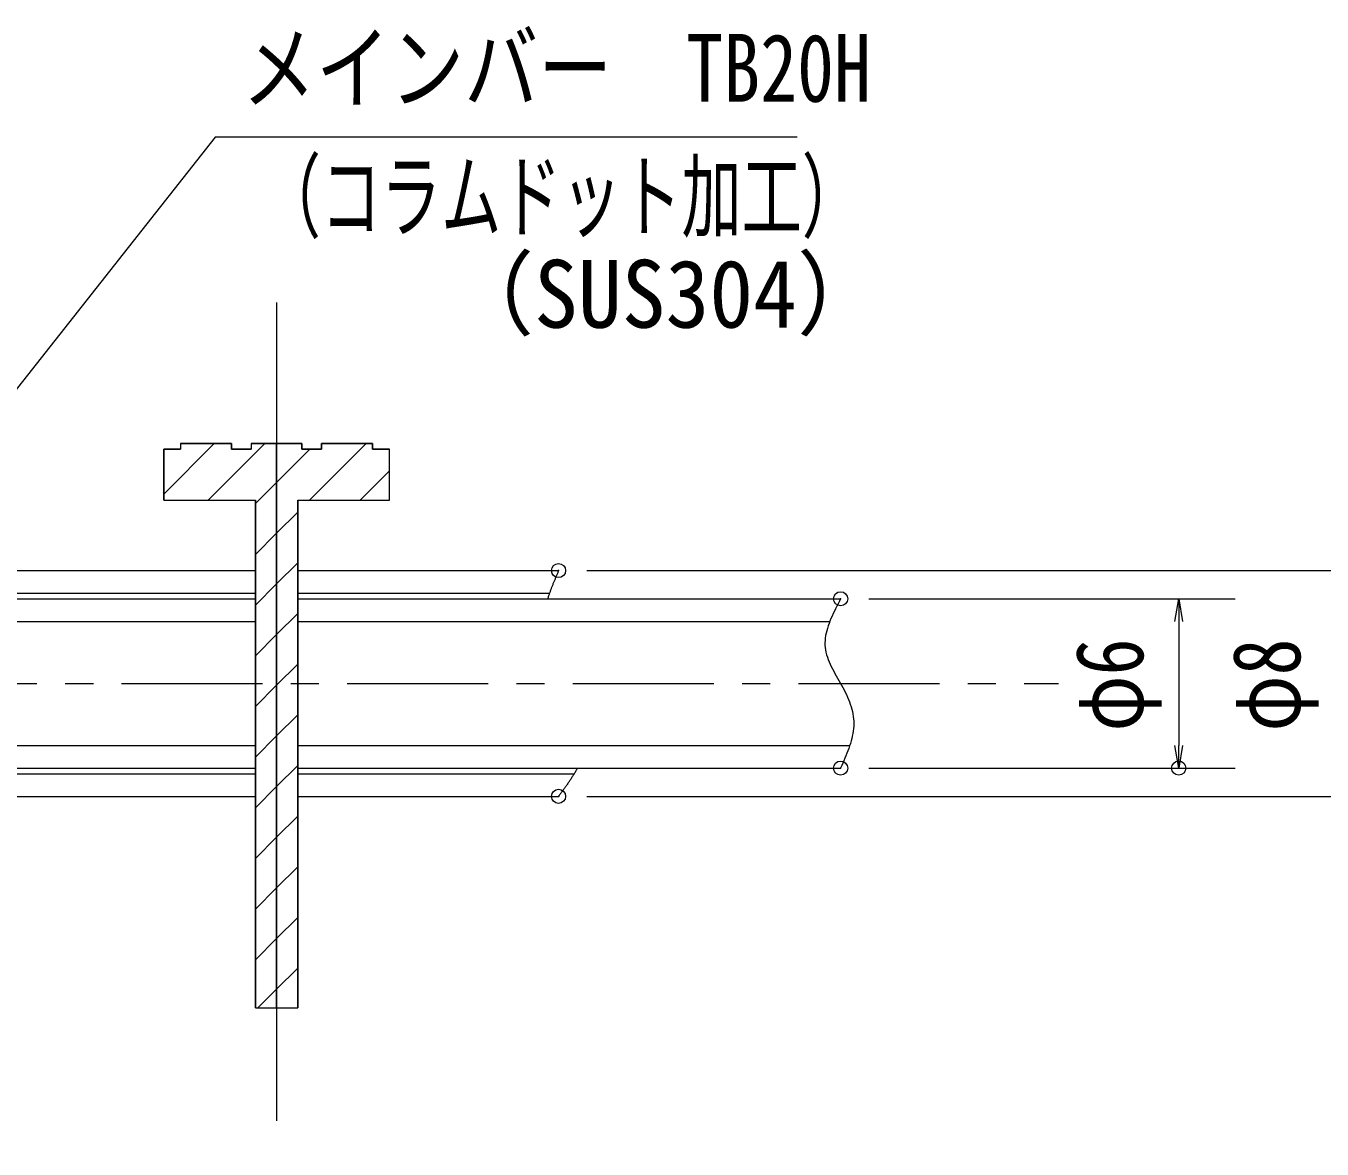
# Model space of a CAD drawing. Units: millimetres, scale not verified. Extents: x -1050 to 1050, y -742 to 742.
# Drawn here: x -389.9 to -160.1, y -376.3 to -177.3 of the extents above; entities that cross this region are included whole.
import ezdxf
from ezdxf.enums import TextEntityAlignment as Align

# ---------------------------------------------------------------- set-up
doc = ezdxf.new("R2010")
doc.units = ezdxf.units.MM
doc.header["$LTSCALE"] = 5
doc.header["$PDMODE"] = 32
doc.header["$PDSIZE"] = 2.5
doc.linetypes.add('CHAIN1', pattern=[8, 5, -1, 1, -1])
doc.linetypes.add('DOUBLE_CHAIN1', pattern=[8.8, 5, -1, 0.6, -0.6, 0.6, -1])
for name, color, linetype, lineweight in [('0-1_寸法注釈', 2, 'Continuous', 9), ('0-2_0', 2, 'Continuous', 9), ('0-3_DEFPOINTS', 134, 'Continuous', 9), ('0-7_蓋', 5, 'Continuous', 9), ('0-8_想像線', 134, 'DOUBLE_CHAIN1', 9), ('0-9_中心線', 6, 'CHAIN1', 9), ('0-A_ハッチング', 4, 'Continuous', 9)]:
    doc.layers.add(name, color=color, linetype=linetype, lineweight=lineweight)
doc.styles.add('ＭＳ ゴシック', font='')
doc.styles.get('ＭＳ ゴシック').set_extended_font_data('MS Gothic')

# ---------------------------------------------------------------- blocks, each defined once
blk = doc.blocks.new('_OPEN')
at = {"layer": '0-2_0'}
blk.add_line((0, 0), (-5, 0), dxfattribs=at)
blk.add_lwpolyline([(-5, 0.833), (0, 0), (-5, -0.833)], dxfattribs=at)

msp = doc.modelspace()

# ---------------------------------------------------------------- linework, layer by layer
at = {"layer": '0-1_寸法注釈'}
for p, q in [((-290.45, -273.808), (-147.687, -273.808)), ((-240.45, -278.808), (-175.522, -278.808)), ((-185.522, -282.808), (-185.522, -304.808)), ((-240.45, -308.808), (-175.522, -308.808)), ((-290.45, -313.808), (-147.687, -313.808))]:
    msp.add_line(p, q, dxfattribs=at)
msp.add_lwpolyline([(-253.148, -197.031), (-356.355, -197.031), (-400.234, -252.584)], dxfattribs=at)
at = {"layer": '0-3_DEFPOINTS'}
for p in [(-295.45, -273.808), (-245.45, -278.808), (-245.45, -308.808), (-185.522, -308.808), (-295.45, -313.808)]:
    msp.add_point(p, dxfattribs=at)
at = {"layer": '0-7_蓋'}
for p, q in [((-365.45, -261.308), (-365.45, -252.308)), ((-365.45, -252.308), (-362.45, -252.308)), ((-362.45, -251.308), (-353.45, -251.308)), ((-362.45, -251.308), (-362.45, -252.308)), ((-353.45, -251.308), (-353.45, -252.308)), ((-353.45, -252.308), (-349.95, -252.308)), ((-349.95, -251.308), (-349.95, -252.308)), ((-349.95, -251.308), (-340.95, -251.308)), ((-340.95, -251.308), (-340.95, -252.308)), ((-325.45, -261.308), (-325.45, -252.308)), ((-365.45, -261.308), (-349.2, -261.308)), ((-349.2, -351.308), (-349.2, -261.308)), ((-341.7, -261.308), (-325.45, -261.308)), ((-341.7, -261.308), (-341.7, -351.308)), ((-416.7, -273.808), (-349.2, -273.808)), ((-341.7, -273.808), (-295.45, -273.808)), ((-416.7, -277.808), (-349.2, -277.808)), ((-341.7, -277.808), (-297.058, -277.808)), ((-416.7, -278.808), (-349.2, -278.808)), ((-341.7, -278.808), (-245.45, -278.808)), ((-416.7, -282.808), (-349.2, -282.808)), ((-341.7, -282.808), (-247.368, -282.808)), ((-416.7, -304.808), (-349.2, -304.808)), ((-341.7, -304.808), (-243.847, -304.808)), ((-416.7, -308.808), (-349.2, -308.808)), ((-416.7, -309.808), (-349.2, -309.808)), ((-341.7, -308.808), (-245.45, -308.808)), ((-341.7, -309.808), (-292.684, -309.808)), ((-416.7, -313.808), (-349.2, -313.808)), ((-341.7, -313.808), (-295.45, -313.808)), ((-349.2, -351.308), (-341.7, -351.308))]:
    msp.add_line(p, q, dxfattribs=at)
for points in [[(-340.95, -252.308), (-337.45, -252.308), (-337.45, -251.308), (-328.45, -251.308)], [(-328.45, -251.308), (-328.45, -252.308), (-325.45, -252.308)]]:
    msp.add_lwpolyline(points, dxfattribs=at)
at = {"layer": '0-8_想像線'}
msp.add_line((-297.352, -278.683), (-297.392, -278.808), dxfattribs=at)
for points in [[(-295.45, -273.808), (-295.503, -273.933), (-295.556, -274.058), (-295.609, -274.182), (-295.662, -274.307), (-295.715, -274.432), (-295.768, -274.556), (-295.821, -274.681), (-295.874, -274.806), (-295.926, -274.931), (-295.978, -275.055), (-296.031, -275.18), (-296.083, -275.305), (-296.134, -275.43), (-296.186, -275.554), (-296.237, -275.679), (-296.288, -275.804), (-296.339, -275.929), (-296.39, -276.054), (-296.44, -276.179), (-296.49, -276.304), (-296.539, -276.429), (-296.588, -276.553), (-296.637, -276.678), (-296.686, -276.803), (-296.734, -276.928), (-296.781, -277.054), (-296.828, -277.179), (-296.875, -277.304), (-296.921, -277.429), (-296.967, -277.554), (-297.012, -277.679), (-297.056, -277.805), (-297.1, -277.93), (-297.144, -278.055), (-297.187, -278.181), (-297.229, -278.306), (-297.271, -278.432), (-297.312, -278.557), (-297.352, -278.683)], [(-245.45, -278.808), (-245.678, -279.246), (-245.905, -279.684), (-246.13, -280.122), (-246.35, -280.559), (-246.564, -280.996), (-246.772, -281.433), (-246.972, -281.869), (-247.162, -282.305), (-247.34, -282.74), (-247.507, -283.174), (-247.66, -283.607), (-247.798, -284.039), (-247.919, -284.47), (-248.022, -284.9), (-248.106, -285.329), (-248.17, -285.757), (-248.212, -286.183), (-248.23, -286.608), (-248.223, -287.031), (-248.191, -287.452), (-248.131, -287.872), (-248.045, -288.29), (-247.936, -288.707), (-247.804, -289.123), (-247.653, -289.538), (-247.484, -289.952), (-247.3, -290.365), (-247.102, -290.778), (-246.893, -291.191), (-246.675, -291.604), (-246.45, -292.018), (-246.22, -292.432), (-245.987, -292.847), (-245.753, -293.262), (-245.521, -293.679), (-245.292, -294.098), (-245.069, -294.517), (-244.851, -294.938), (-244.641, -295.361)], [(-244.641, -295.361), (-244.439, -295.784), (-244.248, -296.209), (-244.067, -296.635), (-243.898, -297.062), (-243.743, -297.49), (-243.602, -297.918), (-243.477, -298.348), (-243.369, -298.779), (-243.279, -299.21), (-243.209, -299.642), (-243.159, -300.074), (-243.131, -300.508), (-243.124, -300.941), (-243.139, -301.376), (-243.173, -301.81), (-243.225, -302.246), (-243.295, -302.681), (-243.382, -303.117), (-243.483, -303.554), (-243.598, -303.99), (-243.726, -304.427), (-243.865, -304.865), (-244.015, -305.302), (-244.174, -305.74), (-244.341, -306.178), (-244.516, -306.616), (-244.696, -307.054), (-244.88, -307.493), (-245.068, -307.931), (-245.258, -308.37), (-245.45, -308.808)], [(-292.1, -308.808), (-292.169, -308.933), (-292.239, -309.058), (-292.311, -309.182), (-292.383, -309.307), (-292.456, -309.432), (-292.531, -309.556), (-292.606, -309.681), (-292.682, -309.806), (-292.759, -309.931), (-292.838, -310.056), (-292.916, -310.18), (-292.996, -310.305), (-293.077, -310.43), (-293.158, -310.555), (-293.24, -310.68), (-293.323, -310.805), (-293.406, -310.93), (-293.491, -311.055), (-293.575, -311.18), (-293.661, -311.305), (-293.747, -311.43), (-293.833, -311.555), (-293.92, -311.68), (-294.008, -311.806), (-294.096, -311.931), (-294.184, -312.056), (-294.273, -312.181), (-294.362, -312.306), (-294.451, -312.431), (-294.541, -312.556), (-294.631, -312.682), (-294.721, -312.807), (-294.812, -312.932), (-294.903, -313.057), (-294.994, -313.182), (-295.085, -313.308), (-295.176, -313.433), (-295.267, -313.558), (-295.359, -313.683)], [(-295.359, -313.683), (-295.45, -313.808), (-295.45, -313.808)]]:
    msp.add_lwpolyline(points, dxfattribs=at)
at = {"layer": '0-9_中心線'}
for p, q in [((-345.45, -226.308), (-345.45, -376.308)), ((-772.921, -293.808), (-206.852, -293.808))]:
    msp.add_line(p, q, dxfattribs=at)
at = {"layer": '0-A_ハッチング'}
for p, q in [((-365.45, -260.236), (-356.522, -251.308)), ((-357.542, -261.308), (-347.542, -251.308)), ((-339.581, -261.308), (-329.581, -251.308)), ((-330.601, -261.308), (-325.45, -256.157)), ((-345.45, -285.137), (-341.7, -281.387)), ((-349.2, -288.887), (-345.45, -285.137)), ((-345.45, -294.118), (-341.7, -290.368)), ((-349.2, -297.868), (-345.45, -294.118)), ((-345.45, -303.098), (-341.7, -299.348)), ((-349.2, -306.848), (-345.45, -303.098)), ((-345.45, -312.078), (-341.7, -308.328)), ((-349.2, -315.828), (-345.45, -312.078)), ((-345.45, -321.058), (-341.7, -317.308)), ((-349.2, -324.808), (-345.45, -321.058)), ((-345.45, -330.039), (-341.7, -326.289)), ((-349.2, -333.789), (-345.45, -330.039)), ((-345.45, -339.019), (-341.7, -335.269)), ((-349.2, -342.769), (-345.45, -339.019))]:
    msp.add_line(p, q, dxfattribs=at)
for points in [[(-349.2, -261.308), (-349.2, -351.308), (-345.45, -351.308), (-345.45, -251.308), (-349.95, -251.308), (-349.95, -252.308), (-353.45, -252.308), (-353.45, -251.308), (-362.45, -251.308), (-362.45, -252.308), (-365.45, -252.308), (-365.45, -261.308)], [(-325.45, -261.308), (-325.45, -252.308), (-328.45, -252.308), (-328.45, -251.308), (-337.45, -251.308), (-337.45, -252.308), (-340.95, -252.308), (-340.95, -251.308), (-345.45, -251.308), (-345.45, -351.308), (-341.7, -351.308), (-341.7, -261.308)]]:
    msp.add_lwpolyline(points, close=True, dxfattribs=at)
for points in [[(-349.2, -261.947), (-345.45, -258.197), (-339.562, -252.308)], [(-349.2, -270.927), (-345.45, -267.177), (-341.7, -263.427)], [(-349.2, -279.907), (-345.45, -276.157), (-341.7, -272.407)], [(-348.759, -351.308), (-345.45, -347.999), (-341.7, -344.249)]]:
    msp.add_lwpolyline(points, dxfattribs=at)

# ---------------------------------------------------------------- block references
at = {"layer": '0-1_寸法注釈', "xscale": 0.8, "yscale": 0.8}
for p, rotation in [((-185.522, -278.808), 90), ((-185.522, -308.808), 270)]:
    msp.add_blockref('_OPEN', p, dxfattribs=dict(at, rotation=rotation))

# ---------------------------------------------------------------- texts
at = {"layer": '0-1_寸法注釈', "color": 7, "style": 'ＭＳ ゴシック'}
for s, height, width, p in [('メインバー\u3000TB20H', 12.03, 0.8, (-351.578, -194.344)), ('（コラムドット加工）', 12.02, 0.65, (-348.243, -217.1)), ('（SUS304）', 12.02, 0.95, (-315.372, -234.37))]:
    msp.add_text(s, height=height, dxfattribs=dict(at, width=width)).set_placement(p, align=Align.BOTTOM_LEFT)
at = {"layer": '0-1_寸法注釈', "color": 7, "style": 'ＭＳ ゴシック', "width": 0.8}
for s, p in [('φ6', (-188.209, -302.323)), ('φ8', (-160.374, -302.323))]:
    msp.add_text(s, height=12.02, rotation=90, dxfattribs=at).set_placement(p, align=Align.BOTTOM_LEFT)

doc.saveas('drawing.dxf')
